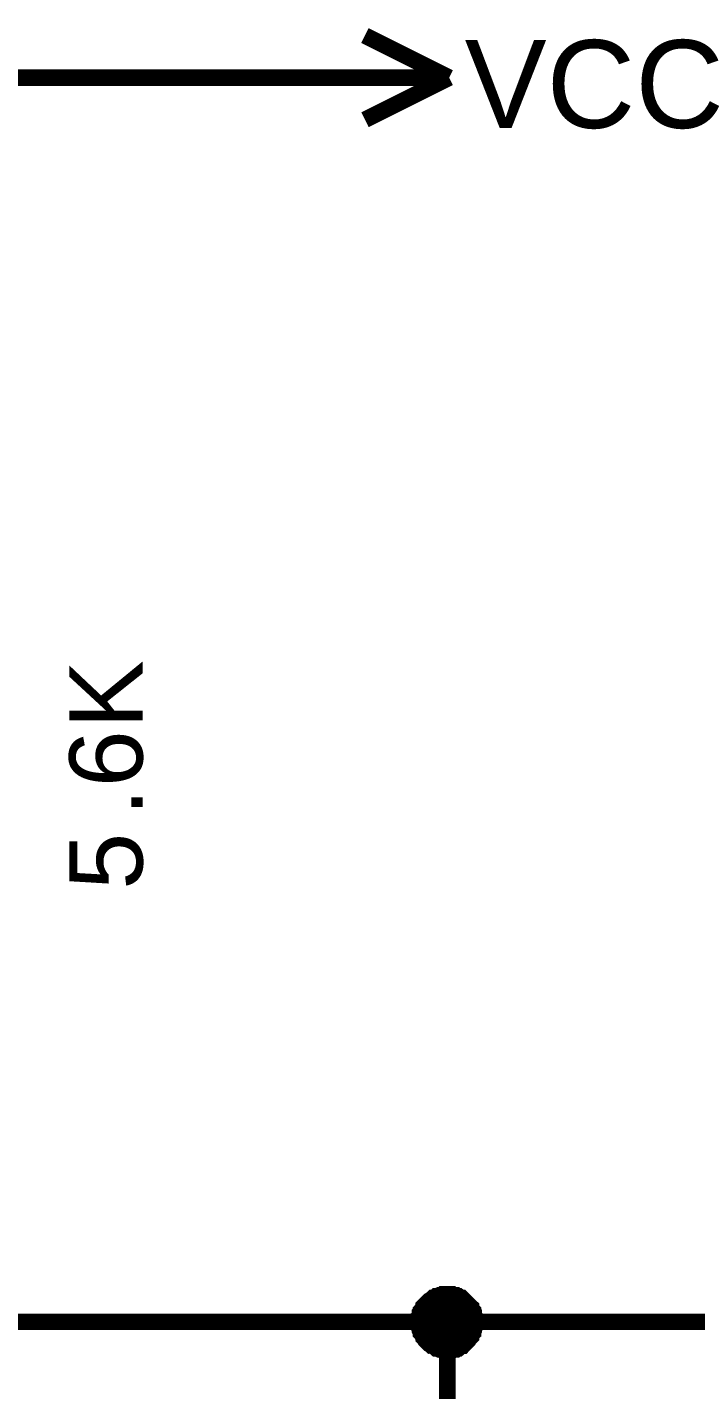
# Model space of a CAD drawing. Header units: millimetres. Extents: x -2024 to 917, y -725 to 13.
# Drawn here: x 407.01 to 419.11, y -640.02 to -615.38 of the extents above; entities that cross this region are included whole.
import ezdxf

# ---------------------------------------------------------------- set-up
doc = ezdxf.new("R2010")
doc.units = ezdxf.units.MM
doc.layers.add('Sheet', color=255, linetype='Continuous')
doc.styles.get("Standard").update_dxf_attribs({"font": 'arial.ttf'})

msp = doc.modelspace()

# ---------------------------------------------------------------- linework, layer by layer
at = {"layer": 'Sheet'}
for points, const_width in [([(414.645, -616.287), (413.122, -615.525)], 0.3), ([(404.615, -621.287), (404.615, -616.287), (412.112, -616.287)], 0.3), ([(412.112, -616.287), (414.645, -616.287)], 0.3), ([(414.645, -616.287), (413.122, -617.048)], 0.3), ([(414.098, -638.79), (414.098, -638.757), (414.098, -638.741), (414.098, -638.707), (414.115, -638.691), (414.115, -638.658), (414.115, -638.641), (414.132, -638.625), (414.132, -638.592), (414.148, -638.575), (414.165, -638.558), (414.181, -638.525), (414.181, -638.509), (414.198, -638.492), (414.214, -638.476), (414.231, -638.459), (414.247, -638.442), (414.264, -638.426), (414.281, -638.409), (414.314, -638.393), (414.33, -638.376), (414.347, -638.36), (414.363, -638.36), (414.396, -638.343), (414.413, -638.327), (414.429, -638.327), (414.463, -638.31), (414.479, -638.31), (414.512, -638.31), (414.529, -638.293), (414.562, -638.293), (414.578, -638.293), (414.612, -638.293)], 0.3), ([(414.098, -638.79), (414.098, -638.757), (414.098, -638.741), (414.098, -638.707), (414.115, -638.691), (414.115, -638.658), (414.115, -638.641), (414.132, -638.625), (414.132, -638.592), (414.148, -638.575), (414.165, -638.558), (414.181, -638.525), (414.181, -638.509), (414.198, -638.492), (414.214, -638.476), (414.231, -638.459), (414.247, -638.442), (414.264, -638.426), (414.281, -638.409), (414.314, -638.393), (414.33, -638.376), (414.347, -638.36), (414.363, -638.36), (414.396, -638.343), (414.413, -638.327), (414.429, -638.327), (414.463, -638.31), (414.479, -638.31), (414.512, -638.31), (414.529, -638.293), (414.562, -638.293), (414.578, -638.293), (414.612, -638.293)], 0.3), ([(414.098, -638.79), (414.098, -638.757), (414.098, -638.741), (414.098, -638.707), (414.115, -638.691), (414.115, -638.658), (414.115, -638.641), (414.132, -638.625), (414.132, -638.592), (414.148, -638.575), (414.165, -638.558), (414.181, -638.525), (414.181, -638.509), (414.198, -638.492), (414.214, -638.476), (414.231, -638.459), (414.247, -638.442), (414.264, -638.426), (414.281, -638.409), (414.314, -638.393), (414.33, -638.376), (414.347, -638.36), (414.363, -638.36), (414.396, -638.343), (414.413, -638.327), (414.429, -638.327), (414.463, -638.31), (414.479, -638.31), (414.512, -638.31), (414.529, -638.293), (414.562, -638.293), (414.578, -638.293), (414.612, -638.293)], 0.3), ([(414.098, -638.79), (414.098, -638.757), (414.098, -638.741), (414.098, -638.707), (414.115, -638.691), (414.115, -638.658), (414.115, -638.641), (414.132, -638.625), (414.132, -638.592), (414.148, -638.575), (414.165, -638.558), (414.181, -638.525), (414.181, -638.509), (414.198, -638.492), (414.214, -638.476), (414.231, -638.459), (414.247, -638.442), (414.264, -638.426), (414.281, -638.409), (414.314, -638.393), (414.33, -638.376), (414.347, -638.36), (414.363, -638.36), (414.396, -638.343), (414.413, -638.327), (414.429, -638.327), (414.463, -638.31), (414.479, -638.31), (414.512, -638.31), (414.529, -638.293), (414.562, -638.293), (414.578, -638.293), (414.612, -638.293)], 0.3), ([(414.098, -638.79), (414.098, -638.757), (414.098, -638.741), (414.098, -638.707), (414.115, -638.691), (414.115, -638.658), (414.115, -638.641), (414.132, -638.625), (414.132, -638.592), (414.148, -638.575), (414.165, -638.558), (414.181, -638.525), (414.181, -638.509), (414.198, -638.492), (414.214, -638.476), (414.231, -638.459), (414.247, -638.442), (414.264, -638.426), (414.281, -638.409), (414.314, -638.393), (414.33, -638.376), (414.347, -638.36), (414.363, -638.36), (414.396, -638.343), (414.413, -638.327), (414.429, -638.327), (414.463, -638.31), (414.479, -638.31), (414.512, -638.31), (414.529, -638.293), (414.562, -638.293), (414.578, -638.293), (414.612, -638.293)], 0.0991), ([(414.098, -638.79), (414.098, -638.757), (414.098, -638.741), (414.098, -638.707), (414.115, -638.691), (414.115, -638.658), (414.115, -638.641), (414.132, -638.625), (414.132, -638.592), (414.148, -638.575), (414.165, -638.558), (414.181, -638.525), (414.181, -638.509), (414.198, -638.492), (414.214, -638.476), (414.231, -638.459), (414.247, -638.442), (414.264, -638.426), (414.281, -638.409), (414.314, -638.393), (414.33, -638.376), (414.347, -638.36), (414.363, -638.36), (414.396, -638.343), (414.413, -638.327), (414.429, -638.327), (414.463, -638.31), (414.479, -638.31), (414.512, -638.31), (414.529, -638.293), (414.562, -638.293), (414.578, -638.293), (414.612, -638.293)], 0.0991), ([(414.098, -638.79), (414.098, -638.757), (414.098, -638.741), (414.098, -638.707), (414.115, -638.691), (414.115, -638.658), (414.115, -638.641), (414.132, -638.625), (414.132, -638.592), (414.148, -638.575), (414.165, -638.558), (414.181, -638.525), (414.181, -638.509), (414.198, -638.492), (414.214, -638.476), (414.231, -638.459), (414.247, -638.442), (414.264, -638.426), (414.281, -638.409), (414.314, -638.393), (414.33, -638.376), (414.347, -638.36), (414.363, -638.36), (414.396, -638.343), (414.413, -638.327), (414.429, -638.327), (414.463, -638.31), (414.479, -638.31), (414.512, -638.31), (414.529, -638.293), (414.562, -638.293), (414.578, -638.293), (414.612, -638.293)], 0.0991), ([(414.098, -638.79), (414.098, -638.757), (414.098, -638.741), (414.098, -638.707), (414.115, -638.691), (414.115, -638.658), (414.115, -638.641), (414.132, -638.625), (414.132, -638.592), (414.148, -638.575), (414.165, -638.558), (414.181, -638.525), (414.181, -638.509), (414.198, -638.492), (414.214, -638.476), (414.231, -638.459), (414.247, -638.442), (414.264, -638.426), (414.281, -638.409), (414.314, -638.393), (414.33, -638.376), (414.347, -638.36), (414.363, -638.36), (414.396, -638.343), (414.413, -638.327), (414.429, -638.327), (414.463, -638.31), (414.479, -638.31), (414.512, -638.31), (414.529, -638.293), (414.562, -638.293), (414.578, -638.293), (414.612, -638.293)], 0.0991), ([(414.612, -638.293), (414.612, -638.293)], 0.3), ([(414.612, -638.293), (414.645, -638.293), (414.661, -638.293), (414.694, -638.293), (414.711, -638.31), (414.744, -638.31), (414.761, -638.31), (414.777, -638.327), (414.81, -638.327), (414.827, -638.343), (414.843, -638.36), (414.876, -638.36), (414.893, -638.376), (414.909, -638.393), (414.926, -638.409), (414.943, -638.426), (414.959, -638.442), (414.976, -638.459), (414.992, -638.476), (415.009, -638.492), (415.025, -638.509), (415.042, -638.525), (415.042, -638.558), (415.058, -638.575), (415.075, -638.592), (415.075, -638.625), (415.092, -638.641), (415.092, -638.658), (415.092, -638.691), (415.108, -638.707), (415.108, -638.741), (415.108, -638.757), (415.108, -638.79)], 0.3), ([(414.612, -638.293), (414.612, -638.293)], 0.3), ([(414.612, -638.293), (414.645, -638.293), (414.661, -638.293), (414.694, -638.293), (414.711, -638.31), (414.744, -638.31), (414.761, -638.31), (414.777, -638.327), (414.81, -638.327), (414.827, -638.343), (414.843, -638.36), (414.876, -638.36), (414.893, -638.376), (414.909, -638.393), (414.926, -638.409), (414.943, -638.426), (414.959, -638.442), (414.976, -638.459), (414.992, -638.476), (415.009, -638.492), (415.025, -638.509), (415.042, -638.525), (415.042, -638.558), (415.058, -638.575), (415.075, -638.592), (415.075, -638.625), (415.092, -638.641), (415.092, -638.658), (415.092, -638.691), (415.108, -638.707), (415.108, -638.741), (415.108, -638.757), (415.108, -638.79)], 0.3), ([(414.612, -638.293), (414.612, -638.293)], 0.3), ([(414.612, -638.293), (414.645, -638.293), (414.661, -638.293), (414.694, -638.293), (414.711, -638.31), (414.744, -638.31), (414.761, -638.31), (414.777, -638.327), (414.81, -638.327), (414.827, -638.343), (414.843, -638.36), (414.876, -638.36), (414.893, -638.376), (414.909, -638.393), (414.926, -638.409), (414.943, -638.426), (414.959, -638.442), (414.976, -638.459), (414.992, -638.476), (415.009, -638.492), (415.025, -638.509), (415.042, -638.525), (415.042, -638.558), (415.058, -638.575), (415.075, -638.592), (415.075, -638.625), (415.092, -638.641), (415.092, -638.658), (415.092, -638.691), (415.108, -638.707), (415.108, -638.741), (415.108, -638.757), (415.108, -638.79)], 0.3), ([(414.612, -638.293), (414.612, -638.293)], 0.3), ([(414.612, -638.293), (414.645, -638.293), (414.661, -638.293), (414.694, -638.293), (414.711, -638.31), (414.744, -638.31), (414.761, -638.31), (414.777, -638.327), (414.81, -638.327), (414.827, -638.343), (414.843, -638.36), (414.876, -638.36), (414.893, -638.376), (414.909, -638.393), (414.926, -638.409), (414.943, -638.426), (414.959, -638.442), (414.976, -638.459), (414.992, -638.476), (415.009, -638.492), (415.025, -638.509), (415.042, -638.525), (415.042, -638.558), (415.058, -638.575), (415.075, -638.592), (415.075, -638.625), (415.092, -638.641), (415.092, -638.658), (415.092, -638.691), (415.108, -638.707), (415.108, -638.741), (415.108, -638.757), (415.108, -638.79)], 0.3), ([(414.612, -638.293), (414.612, -638.293)], 0.0991), ([(414.612, -638.293), (414.645, -638.293), (414.661, -638.293), (414.694, -638.293), (414.711, -638.31), (414.744, -638.31), (414.761, -638.31), (414.777, -638.327), (414.81, -638.327), (414.827, -638.343), (414.843, -638.36), (414.876, -638.36), (414.893, -638.376), (414.909, -638.393), (414.926, -638.409), (414.943, -638.426), (414.959, -638.442), (414.976, -638.459), (414.992, -638.476), (415.009, -638.492), (415.025, -638.509), (415.042, -638.525), (415.042, -638.558), (415.058, -638.575), (415.075, -638.592), (415.075, -638.625), (415.092, -638.641), (415.092, -638.658), (415.092, -638.691), (415.108, -638.707), (415.108, -638.741), (415.108, -638.757), (415.108, -638.79)], 0.0991), ([(414.612, -638.293), (414.612, -638.293)], 0.0991), ([(414.612, -638.293), (414.645, -638.293), (414.661, -638.293), (414.694, -638.293), (414.711, -638.31), (414.744, -638.31), (414.761, -638.31), (414.777, -638.327), (414.81, -638.327), (414.827, -638.343), (414.843, -638.36), (414.876, -638.36), (414.893, -638.376), (414.909, -638.393), (414.926, -638.409), (414.943, -638.426), (414.959, -638.442), (414.976, -638.459), (414.992, -638.476), (415.009, -638.492), (415.025, -638.509), (415.042, -638.525), (415.042, -638.558), (415.058, -638.575), (415.075, -638.592), (415.075, -638.625), (415.092, -638.641), (415.092, -638.658), (415.092, -638.691), (415.108, -638.707), (415.108, -638.741), (415.108, -638.757), (415.108, -638.79)], 0.0991), ([(414.612, -638.293), (414.612, -638.293)], 0.0991), ([(414.612, -638.293), (414.645, -638.293), (414.661, -638.293), (414.694, -638.293), (414.711, -638.31), (414.744, -638.31), (414.761, -638.31), (414.777, -638.327), (414.81, -638.327), (414.827, -638.343), (414.843, -638.36), (414.876, -638.36), (414.893, -638.376), (414.909, -638.393), (414.926, -638.409), (414.943, -638.426), (414.959, -638.442), (414.976, -638.459), (414.992, -638.476), (415.009, -638.492), (415.025, -638.509), (415.042, -638.525), (415.042, -638.558), (415.058, -638.575), (415.075, -638.592), (415.075, -638.625), (415.092, -638.641), (415.092, -638.658), (415.092, -638.691), (415.108, -638.707), (415.108, -638.741), (415.108, -638.757), (415.108, -638.79)], 0.0991), ([(414.612, -638.293), (414.612, -638.293)], 0.0991), ([(414.612, -638.293), (414.645, -638.293), (414.661, -638.293), (414.694, -638.293), (414.711, -638.31), (414.744, -638.31), (414.761, -638.31), (414.777, -638.327), (414.81, -638.327), (414.827, -638.343), (414.843, -638.36), (414.876, -638.36), (414.893, -638.376), (414.909, -638.393), (414.926, -638.409), (414.943, -638.426), (414.959, -638.442), (414.976, -638.459), (414.992, -638.476), (415.009, -638.492), (415.025, -638.509), (415.042, -638.525), (415.042, -638.558), (415.058, -638.575), (415.075, -638.592), (415.075, -638.625), (415.092, -638.641), (415.092, -638.658), (415.092, -638.691), (415.108, -638.707), (415.108, -638.741), (415.108, -638.757), (415.108, -638.79)], 0.0991), ([(414.612, -645.049), (414.612, -638.79), (404.615, -638.79), (404.615, -641.291)], 0.3), ([(414.612, -639.304), (414.578, -639.304), (414.562, -639.304), (414.529, -639.304), (414.512, -639.287), (414.479, -639.287), (414.463, -639.287), (414.429, -639.27), (414.413, -639.27), (414.396, -639.254), (414.363, -639.237), (414.347, -639.221), (414.33, -639.221), (414.314, -639.204), (414.281, -639.188), (414.264, -639.171), (414.247, -639.155), (414.231, -639.138), (414.214, -639.121), (414.198, -639.088), (414.181, -639.072), (414.181, -639.055), (414.165, -639.039), (414.148, -639.005), (414.132, -638.989), (414.132, -638.972), (414.115, -638.939), (414.115, -638.923), (414.115, -638.89), (414.098, -638.873), (414.098, -638.84), (414.098, -638.823), (414.098, -638.79)], 0.3), ([(414.098, -638.79), (414.098, -638.79)], 0.3), ([(414.612, -639.304), (414.578, -639.304), (414.562, -639.304), (414.529, -639.304), (414.512, -639.287), (414.479, -639.287), (414.463, -639.287), (414.429, -639.27), (414.413, -639.27), (414.396, -639.254), (414.363, -639.237), (414.347, -639.221), (414.33, -639.221), (414.314, -639.204), (414.281, -639.188), (414.264, -639.171), (414.247, -639.155), (414.231, -639.138), (414.214, -639.121), (414.198, -639.088), (414.181, -639.072), (414.181, -639.055), (414.165, -639.039), (414.148, -639.005), (414.132, -638.989), (414.132, -638.972), (414.115, -638.939), (414.115, -638.923), (414.115, -638.89), (414.098, -638.873), (414.098, -638.84), (414.098, -638.823), (414.098, -638.79)], 0.3), ([(414.098, -638.79), (414.098, -638.79)], 0.3), ([(414.612, -639.304), (414.578, -639.304), (414.562, -639.304), (414.529, -639.304), (414.512, -639.287), (414.479, -639.287), (414.463, -639.287), (414.429, -639.27), (414.413, -639.27), (414.396, -639.254), (414.363, -639.237), (414.347, -639.221), (414.33, -639.221), (414.314, -639.204), (414.281, -639.188), (414.264, -639.171), (414.247, -639.155), (414.231, -639.138), (414.214, -639.121), (414.198, -639.088), (414.181, -639.072), (414.181, -639.055), (414.165, -639.039), (414.148, -639.005), (414.132, -638.989), (414.132, -638.972), (414.115, -638.939), (414.115, -638.923), (414.115, -638.89), (414.098, -638.873), (414.098, -638.84), (414.098, -638.823), (414.098, -638.79)], 0.3), ([(414.098, -638.79), (414.098, -638.79)], 0.3), ([(414.612, -639.304), (414.578, -639.304), (414.562, -639.304), (414.529, -639.304), (414.512, -639.287), (414.479, -639.287), (414.463, -639.287), (414.429, -639.27), (414.413, -639.27), (414.396, -639.254), (414.363, -639.237), (414.347, -639.221), (414.33, -639.221), (414.314, -639.204), (414.281, -639.188), (414.264, -639.171), (414.247, -639.155), (414.231, -639.138), (414.214, -639.121), (414.198, -639.088), (414.181, -639.072), (414.181, -639.055), (414.165, -639.039), (414.148, -639.005), (414.132, -638.989), (414.132, -638.972), (414.115, -638.939), (414.115, -638.923), (414.115, -638.89), (414.098, -638.873), (414.098, -638.84), (414.098, -638.823), (414.098, -638.79)], 0.3), ([(414.098, -638.79), (414.098, -638.79)], 0.3), ([(415.108, -638.79), (415.108, -638.823), (415.108, -638.84), (415.108, -638.873), (415.092, -638.89), (415.092, -638.923), (415.092, -638.939), (415.075, -638.972), (415.075, -638.989), (415.058, -639.005), (415.042, -639.039), (415.042, -639.055), (415.025, -639.072), (415.009, -639.088), (414.992, -639.121), (414.976, -639.138), (414.959, -639.155), (414.943, -639.171), (414.926, -639.188), (414.909, -639.204), (414.893, -639.221), (414.876, -639.221), (414.843, -639.237), (414.827, -639.254), (414.81, -639.27), (414.777, -639.27), (414.761, -639.287), (414.744, -639.287), (414.711, -639.287), (414.694, -639.304), (414.661, -639.304), (414.645, -639.304), (414.612, -639.304)], 0.3), ([(417.111, -638.79), (414.612, -638.79)], 0.3), ([(415.108, -638.79), (415.108, -638.823), (415.108, -638.84), (415.108, -638.873), (415.092, -638.89), (415.092, -638.923), (415.092, -638.939), (415.075, -638.972), (415.075, -638.989), (415.058, -639.005), (415.042, -639.039), (415.042, -639.055), (415.025, -639.072), (415.009, -639.088), (414.992, -639.121), (414.976, -639.138), (414.959, -639.155), (414.943, -639.171), (414.926, -639.188), (414.909, -639.204), (414.893, -639.221), (414.876, -639.221), (414.843, -639.237), (414.827, -639.254), (414.81, -639.27), (414.777, -639.27), (414.761, -639.287), (414.744, -639.287), (414.711, -639.287), (414.694, -639.304), (414.661, -639.304), (414.645, -639.304), (414.612, -639.304)], 0.3), ([(415.108, -638.79), (415.108, -638.823), (415.108, -638.84), (415.108, -638.873), (415.092, -638.89), (415.092, -638.923), (415.092, -638.939), (415.075, -638.972), (415.075, -638.989), (415.058, -639.005), (415.042, -639.039), (415.042, -639.055), (415.025, -639.072), (415.009, -639.088), (414.992, -639.121), (414.976, -639.138), (414.959, -639.155), (414.943, -639.171), (414.926, -639.188), (414.909, -639.204), (414.893, -639.221), (414.876, -639.221), (414.843, -639.237), (414.827, -639.254), (414.81, -639.27), (414.777, -639.27), (414.761, -639.287), (414.744, -639.287), (414.711, -639.287), (414.694, -639.304), (414.661, -639.304), (414.645, -639.304), (414.612, -639.304)], 0.3), ([(415.108, -638.79), (415.108, -638.823), (415.108, -638.84), (415.108, -638.873), (415.092, -638.89), (415.092, -638.923), (415.092, -638.939), (415.075, -638.972), (415.075, -638.989), (415.058, -639.005), (415.042, -639.039), (415.042, -639.055), (415.025, -639.072), (415.009, -639.088), (414.992, -639.121), (414.976, -639.138), (414.959, -639.155), (414.943, -639.171), (414.926, -639.188), (414.909, -639.204), (414.893, -639.221), (414.876, -639.221), (414.843, -639.237), (414.827, -639.254), (414.81, -639.27), (414.777, -639.27), (414.761, -639.287), (414.744, -639.287), (414.711, -639.287), (414.694, -639.304), (414.661, -639.304), (414.645, -639.304), (414.612, -639.304)], 0.3), ([(415.108, -638.79), (415.108, -638.79), (415.108, -638.79), (415.108, -638.79), (415.108, -638.79), (415.108, -638.79), (415.108, -638.79), (415.108, -638.79), (415.108, -638.79), (415.108, -638.79), (415.108, -638.79), (415.108, -638.79), (415.108, -638.79), (415.108, -638.79), (415.108, -638.79), (415.108, -638.79), (415.108, -638.79), (415.108, -638.79), (415.108, -638.79), (415.108, -638.79), (415.108, -638.79), (415.108, -638.79), (415.108, -638.79), (415.108, -638.79), (415.108, -638.79), (415.108, -638.79), (415.108, -638.79), (415.108, -638.79), (415.108, -638.79), (415.108, -638.79), (415.108, -638.79), (415.108, -638.79), (415.108, -638.79)], 0.3), ([(415.108, -638.79), (415.108, -638.79)], 0.3), ([(415.108, -638.79), (415.108, -638.79), (415.108, -638.79), (415.108, -638.79), (415.108, -638.79), (415.108, -638.79), (415.108, -638.79), (415.108, -638.79), (415.108, -638.79), (415.108, -638.79), (415.108, -638.79), (415.108, -638.79), (415.108, -638.79), (415.108, -638.79), (415.108, -638.79), (415.108, -638.79), (415.108, -638.79), (415.108, -638.79), (415.108, -638.79), (415.108, -638.79), (415.108, -638.79), (415.108, -638.79), (415.108, -638.79), (415.108, -638.79), (415.108, -638.79), (415.108, -638.79), (415.108, -638.79), (415.108, -638.79), (415.108, -638.79), (415.108, -638.79), (415.108, -638.79), (415.108, -638.79), (415.108, -638.79)], 0.3), ([(415.108, -638.79), (415.108, -638.79)], 0.3), ([(415.108, -638.79), (415.108, -638.79), (415.108, -638.79), (415.108, -638.79), (415.108, -638.79), (415.108, -638.79), (415.108, -638.79), (415.108, -638.79), (415.108, -638.79), (415.108, -638.79), (415.108, -638.79), (415.108, -638.79), (415.108, -638.79), (415.108, -638.79), (415.108, -638.79), (415.108, -638.79), (415.108, -638.79), (415.108, -638.79), (415.108, -638.79), (415.108, -638.79), (415.108, -638.79), (415.108, -638.79), (415.108, -638.79), (415.108, -638.79), (415.108, -638.79), (415.108, -638.79), (415.108, -638.79), (415.108, -638.79), (415.108, -638.79), (415.108, -638.79), (415.108, -638.79), (415.108, -638.79), (415.108, -638.79)], 0.3), ([(415.108, -638.79), (415.108, -638.79)], 0.3), ([(415.108, -638.79), (415.108, -638.79), (415.108, -638.79), (415.108, -638.79), (415.108, -638.79), (415.108, -638.79), (415.108, -638.79), (415.108, -638.79), (415.108, -638.79), (415.108, -638.79), (415.108, -638.79), (415.108, -638.79), (415.108, -638.79), (415.108, -638.79), (415.108, -638.79), (415.108, -638.79), (415.108, -638.79), (415.108, -638.79), (415.108, -638.79), (415.108, -638.79), (415.108, -638.79), (415.108, -638.79), (415.108, -638.79), (415.108, -638.79), (415.108, -638.79), (415.108, -638.79), (415.108, -638.79), (415.108, -638.79), (415.108, -638.79), (415.108, -638.79), (415.108, -638.79), (415.108, -638.79), (415.108, -638.79)], 0.3), ([(415.108, -638.79), (415.108, -638.79)], 0.3), ([(419.61, -638.79), (417.111, -638.79)], 0.3), ([(414.612, -639.304), (414.578, -639.304), (414.562, -639.304), (414.529, -639.304), (414.512, -639.287), (414.479, -639.287), (414.463, -639.287), (414.429, -639.27), (414.413, -639.27), (414.396, -639.254), (414.363, -639.237), (414.347, -639.221), (414.33, -639.221), (414.314, -639.204), (414.281, -639.188), (414.264, -639.171), (414.247, -639.155), (414.231, -639.138), (414.214, -639.121), (414.198, -639.088), (414.181, -639.072), (414.181, -639.055), (414.165, -639.039), (414.148, -639.005), (414.132, -638.989), (414.132, -638.972), (414.115, -638.939), (414.115, -638.923), (414.115, -638.89), (414.098, -638.873), (414.098, -638.84), (414.098, -638.823), (414.098, -638.79)], 0.0991), ([(414.098, -638.79), (414.098, -638.79)], 0.0991), ([(414.612, -639.304), (414.578, -639.304), (414.562, -639.304), (414.529, -639.304), (414.512, -639.287), (414.479, -639.287), (414.463, -639.287), (414.429, -639.27), (414.413, -639.27), (414.396, -639.254), (414.363, -639.237), (414.347, -639.221), (414.33, -639.221), (414.314, -639.204), (414.281, -639.188), (414.264, -639.171), (414.247, -639.155), (414.231, -639.138), (414.214, -639.121), (414.198, -639.088), (414.181, -639.072), (414.181, -639.055), (414.165, -639.039), (414.148, -639.005), (414.132, -638.989), (414.132, -638.972), (414.115, -638.939), (414.115, -638.923), (414.115, -638.89), (414.098, -638.873), (414.098, -638.84), (414.098, -638.823), (414.098, -638.79)], 0.0991), ([(414.098, -638.79), (414.098, -638.79)], 0.0991), ([(414.612, -639.304), (414.578, -639.304), (414.562, -639.304), (414.529, -639.304), (414.512, -639.287), (414.479, -639.287), (414.463, -639.287), (414.429, -639.27), (414.413, -639.27), (414.396, -639.254), (414.363, -639.237), (414.347, -639.221), (414.33, -639.221), (414.314, -639.204), (414.281, -639.188), (414.264, -639.171), (414.247, -639.155), (414.231, -639.138), (414.214, -639.121), (414.198, -639.088), (414.181, -639.072), (414.181, -639.055), (414.165, -639.039), (414.148, -639.005), (414.132, -638.989), (414.132, -638.972), (414.115, -638.939), (414.115, -638.923), (414.115, -638.89), (414.098, -638.873), (414.098, -638.84), (414.098, -638.823), (414.098, -638.79)], 0.0991), ([(414.098, -638.79), (414.098, -638.79)], 0.0991), ([(414.612, -639.304), (414.578, -639.304), (414.562, -639.304), (414.529, -639.304), (414.512, -639.287), (414.479, -639.287), (414.463, -639.287), (414.429, -639.27), (414.413, -639.27), (414.396, -639.254), (414.363, -639.237), (414.347, -639.221), (414.33, -639.221), (414.314, -639.204), (414.281, -639.188), (414.264, -639.171), (414.247, -639.155), (414.231, -639.138), (414.214, -639.121), (414.198, -639.088), (414.181, -639.072), (414.181, -639.055), (414.165, -639.039), (414.148, -639.005), (414.132, -638.989), (414.132, -638.972), (414.115, -638.939), (414.115, -638.923), (414.115, -638.89), (414.098, -638.873), (414.098, -638.84), (414.098, -638.823), (414.098, -638.79)], 0.0991), ([(414.098, -638.79), (414.098, -638.79)], 0.0991), ([(415.108, -638.79), (415.108, -638.823), (415.108, -638.84), (415.108, -638.873), (415.092, -638.89), (415.092, -638.923), (415.092, -638.939), (415.075, -638.972), (415.075, -638.989), (415.058, -639.005), (415.042, -639.039), (415.042, -639.055), (415.025, -639.072), (415.009, -639.088), (414.992, -639.121), (414.976, -639.138), (414.959, -639.155), (414.943, -639.171), (414.926, -639.188), (414.909, -639.204), (414.893, -639.221), (414.876, -639.221), (414.843, -639.237), (414.827, -639.254), (414.81, -639.27), (414.777, -639.27), (414.761, -639.287), (414.744, -639.287), (414.711, -639.287), (414.694, -639.304), (414.661, -639.304), (414.645, -639.304), (414.612, -639.304)], 0.0991), ([(415.108, -638.79), (415.108, -638.823), (415.108, -638.84), (415.108, -638.873), (415.092, -638.89), (415.092, -638.923), (415.092, -638.939), (415.075, -638.972), (415.075, -638.989), (415.058, -639.005), (415.042, -639.039), (415.042, -639.055), (415.025, -639.072), (415.009, -639.088), (414.992, -639.121), (414.976, -639.138), (414.959, -639.155), (414.943, -639.171), (414.926, -639.188), (414.909, -639.204), (414.893, -639.221), (414.876, -639.221), (414.843, -639.237), (414.827, -639.254), (414.81, -639.27), (414.777, -639.27), (414.761, -639.287), (414.744, -639.287), (414.711, -639.287), (414.694, -639.304), (414.661, -639.304), (414.645, -639.304), (414.612, -639.304)], 0.0991), ([(415.108, -638.79), (415.108, -638.823), (415.108, -638.84), (415.108, -638.873), (415.092, -638.89), (415.092, -638.923), (415.092, -638.939), (415.075, -638.972), (415.075, -638.989), (415.058, -639.005), (415.042, -639.039), (415.042, -639.055), (415.025, -639.072), (415.009, -639.088), (414.992, -639.121), (414.976, -639.138), (414.959, -639.155), (414.943, -639.171), (414.926, -639.188), (414.909, -639.204), (414.893, -639.221), (414.876, -639.221), (414.843, -639.237), (414.827, -639.254), (414.81, -639.27), (414.777, -639.27), (414.761, -639.287), (414.744, -639.287), (414.711, -639.287), (414.694, -639.304), (414.661, -639.304), (414.645, -639.304), (414.612, -639.304)], 0.0991), ([(415.108, -638.79), (415.108, -638.823), (415.108, -638.84), (415.108, -638.873), (415.092, -638.89), (415.092, -638.923), (415.092, -638.939), (415.075, -638.972), (415.075, -638.989), (415.058, -639.005), (415.042, -639.039), (415.042, -639.055), (415.025, -639.072), (415.009, -639.088), (414.992, -639.121), (414.976, -639.138), (414.959, -639.155), (414.943, -639.171), (414.926, -639.188), (414.909, -639.204), (414.893, -639.221), (414.876, -639.221), (414.843, -639.237), (414.827, -639.254), (414.81, -639.27), (414.777, -639.27), (414.761, -639.287), (414.744, -639.287), (414.711, -639.287), (414.694, -639.304), (414.661, -639.304), (414.645, -639.304), (414.612, -639.304)], 0.0991), ([(415.108, -638.79), (415.108, -638.79), (415.108, -638.79), (415.108, -638.79), (415.108, -638.79), (415.108, -638.79), (415.108, -638.79), (415.108, -638.79), (415.108, -638.79), (415.108, -638.79), (415.108, -638.79), (415.108, -638.79), (415.108, -638.79), (415.108, -638.79), (415.108, -638.79), (415.108, -638.79), (415.108, -638.79), (415.108, -638.79), (415.108, -638.79), (415.108, -638.79), (415.108, -638.79), (415.108, -638.79), (415.108, -638.79), (415.108, -638.79), (415.108, -638.79), (415.108, -638.79), (415.108, -638.79), (415.108, -638.79), (415.108, -638.79), (415.108, -638.79), (415.108, -638.79), (415.108, -638.79), (415.108, -638.79)], 0.0991), ([(415.108, -638.79), (415.108, -638.79)], 0.0991), ([(415.108, -638.79), (415.108, -638.79), (415.108, -638.79), (415.108, -638.79), (415.108, -638.79), (415.108, -638.79), (415.108, -638.79), (415.108, -638.79), (415.108, -638.79), (415.108, -638.79), (415.108, -638.79), (415.108, -638.79), (415.108, -638.79), (415.108, -638.79), (415.108, -638.79), (415.108, -638.79), (415.108, -638.79), (415.108, -638.79), (415.108, -638.79), (415.108, -638.79), (415.108, -638.79), (415.108, -638.79), (415.108, -638.79), (415.108, -638.79), (415.108, -638.79), (415.108, -638.79), (415.108, -638.79), (415.108, -638.79), (415.108, -638.79), (415.108, -638.79), (415.108, -638.79), (415.108, -638.79), (415.108, -638.79)], 0.0991), ([(415.108, -638.79), (415.108, -638.79)], 0.0991), ([(415.108, -638.79), (415.108, -638.79), (415.108, -638.79), (415.108, -638.79), (415.108, -638.79), (415.108, -638.79), (415.108, -638.79), (415.108, -638.79), (415.108, -638.79), (415.108, -638.79), (415.108, -638.79), (415.108, -638.79), (415.108, -638.79), (415.108, -638.79), (415.108, -638.79), (415.108, -638.79), (415.108, -638.79), (415.108, -638.79), (415.108, -638.79), (415.108, -638.79), (415.108, -638.79), (415.108, -638.79), (415.108, -638.79), (415.108, -638.79), (415.108, -638.79), (415.108, -638.79), (415.108, -638.79), (415.108, -638.79), (415.108, -638.79), (415.108, -638.79), (415.108, -638.79), (415.108, -638.79), (415.108, -638.79)], 0.0991), ([(415.108, -638.79), (415.108, -638.79)], 0.0991), ([(415.108, -638.79), (415.108, -638.79), (415.108, -638.79), (415.108, -638.79), (415.108, -638.79), (415.108, -638.79), (415.108, -638.79), (415.108, -638.79), (415.108, -638.79), (415.108, -638.79), (415.108, -638.79), (415.108, -638.79), (415.108, -638.79), (415.108, -638.79), (415.108, -638.79), (415.108, -638.79), (415.108, -638.79), (415.108, -638.79), (415.108, -638.79), (415.108, -638.79), (415.108, -638.79), (415.108, -638.79), (415.108, -638.79), (415.108, -638.79), (415.108, -638.79), (415.108, -638.79), (415.108, -638.79), (415.108, -638.79), (415.108, -638.79), (415.108, -638.79), (415.108, -638.79), (415.108, -638.79), (415.108, -638.79)], 0.0991), ([(415.108, -638.79), (415.108, -638.79)], 0.0991)]:
    msp.add_lwpolyline(points, dxfattribs=dict(at, const_width=const_width))
at = {"layer": 'Sheet', "const_width": 0.508}
msp.add_lwpolyline([(414.332, -638.786, 1), (414.84, -638.786, 1)], format="xyb", close=True, dxfattribs=at)

# ---------------------------------------------------------------- texts
at = {"layer": 'Sheet'}
msp.add_text('VCC', height=1.5897, dxfattribs=at).set_placement((414.926, -617.197))
for s, p in [('K', (409.1, -628.06)), ('6', (409.1, -629.12)), ('.', (409.1, -629.65)), ('5', (409.1, -630.974))]:
    msp.add_text(s, height=1.325, rotation=90, dxfattribs=at).set_placement(p)

doc.saveas('drawing.dxf')
